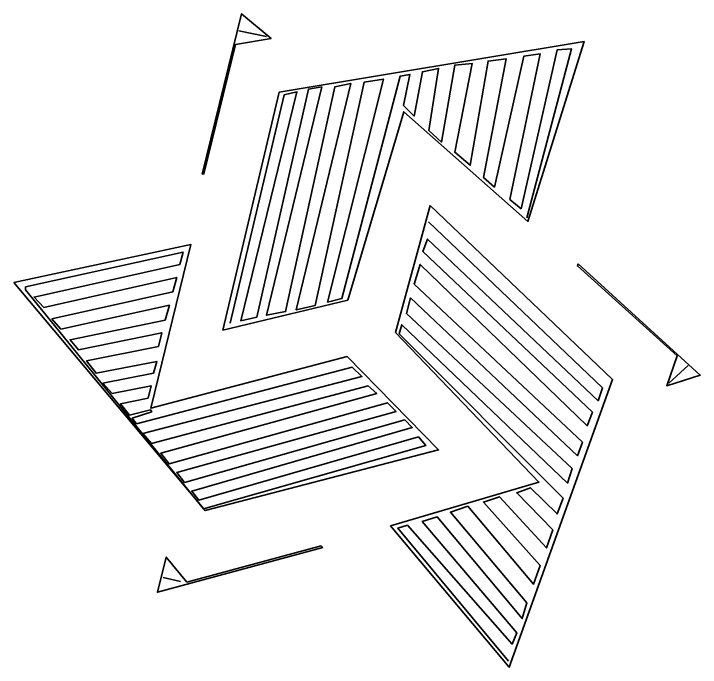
# Model space of a CAD drawing. Header units: millimetres. Extents: x 303.9 to 374.2, y -244.7 to -222.4.
# Drawn here: x 336.098 to 341.065, y -244.709 to -239.982 of the extents above; entities that cross this region are included whole.
import ezdxf

# ---------------------------------------------------------------- set-up
doc = ezdxf.new("R2010")
doc.units = ezdxf.units.MM
doc.header["$MEASUREMENT"] = 0
doc.layers.add('Bottom', color=7, linetype='Continuous', lineweight=0)

msp = doc.modelspace()

# ---------------------------------------------------------------- linework, layer by layer
at = {"layer": 'Bottom', "color": 18, "lineweight": 35, "true_color": 0x000000}
for p, q in [((337.7264, -240.107), (337.9272, -240.1476)), ((340.9766, -242.5262), (340.8373, -242.6544)), ((337.3052, -244.0889), (337.1798, -244.0606))]:
    msp.add_line(p, q, dxfattribs=at)
for points in [[(337.4617, -241.1424), (337.7466, -239.9824), (337.9601, -240.1605), (337.7033, -240.2038), (337.4742, -241.1406)], [(337.6119, -242.2713), (338.0193, -240.5491), (340.224, -240.1832), (339.8186, -241.484), (338.9195, -240.6908), (338.5149, -242.0538)], [(339.11, -241.3682), (338.8592, -242.289), (339.898, -243.3692), (338.8241, -243.6865), (339.6826, -244.7091), (340.4307, -242.6288)], [(336.098, -241.927), (337.4825, -243.5759), (339.1723, -243.1371), (338.5112, -242.4622), (337.0907, -242.836), (337.3799, -241.6515)], [(336.1836, -241.958), (337.3228, -241.7057), (337.2992, -241.7957), (336.2456, -242.0318), (336.3149, -242.107), (337.2771, -241.8901), (337.249, -241.9949), (336.374, -242.1897), (336.4389, -242.2635), (337.224, -242.0908), (337.193, -242.1985), (336.5053, -242.3402), (336.5658, -242.4125), (337.1694, -242.29), (337.1443, -242.389), (336.6248, -242.4937), (336.6942, -242.5822), (337.1339, -242.4966), (337.1089, -242.5822), (336.7429, -242.6545), (336.8093, -242.7283), (337.0926, -242.6737), (337.0705, -242.7622), (336.8698, -242.805), (336.9362, -242.8862), (337.0867, -242.8464), (337.097, -242.8611), (336.9554, -242.9083), (336.9864, -242.9482), (338.5476, -242.5394), (338.617, -242.6058), (337.0321, -243.019), (337.0941, -243.0898), (338.6627, -242.6737), (338.7247, -242.7283), (337.162, -243.1607), (337.2225, -243.2374), (338.8029, -242.7962), (338.8649, -242.8582), (337.2771, -243.3009), (337.3332, -243.3732), (338.9269, -242.9201), (338.9815, -242.9762), (337.3863, -243.4351), (337.4365, -243.5001), (339.0257, -243.0426), (339.0789, -243.1061), (337.4717, -243.563), (336.1836, -241.9782)], [(340.1808, -241.7914), (341.0651, -242.5954), (340.8226, -242.6735), (340.8968, -242.4567), (340.176, -241.8065)], [(338.3333, -243.8433), (337.1372, -244.1661), (337.2011, -243.9117), (337.3506, -244.0931), (338.3235, -243.831)]]:
    msp.add_lwpolyline(points, close=True, dxfattribs=at)
for points in [[(337.6632, -242.2216), (338.0548, -240.5688), (338.1472, -240.5472), (337.7406, -242.203), (337.858, -242.1763), (338.2299, -240.5271), (338.3263, -240.5118), (337.9275, -242.1632), (338.0646, -242.137), (338.4207, -240.5118), (338.5368, -240.4862), (338.1422, -242.1244), (338.2791, -242.0917), (338.6327, -240.4783), (338.7723, -240.4547), (338.369, -242.0678), (338.4719, -242.0425), (338.8947, -240.4337), (338.9648, -240.4216), (338.918, -240.6455), (338.9953, -240.7223), (339.0543, -240.4016), (339.1723, -240.378), (339.1015, -240.8266), (339.194, -240.9112), (339.2884, -240.3543), (339.4139, -240.3413), (339.2884, -240.984), (339.4006, -241.0784), (339.5304, -240.3248), (339.6606, -240.3083), (339.497, -241.167), (339.5756, -241.2358), (339.7882, -240.2894), (339.9062, -240.2717), (339.6875, -241.3254), (339.7685, -241.3932), (340.0295, -240.244), (340.134, -240.2371), (339.8098, -241.4582)], [(339.0982, -241.4863), (340.3584, -242.6875), (340.326, -242.7819), (339.0923, -241.6117), (339.0569, -241.7017), (340.2847, -242.8636), (340.2473, -242.9619), (339.0392, -241.7952), (338.9959, -241.9388), (340.2119, -243.082), (340.1764, -243.1793), (338.9698, -242.0372), (338.9388, -242.1513), (340.1371, -243.2709), (340.1056, -243.3771), (338.9054, -242.232), (338.8877, -242.2969), (340.0722, -243.4853), (340.0294, -243.6004), (339.8361, -243.4105), (339.7377, -243.4479), (339.9974, -243.7155), (339.9521, -243.8454), (339.6137, -243.4755), (339.4957, -243.5148), (339.9069, -243.9733), (339.8597, -244.109), (339.3835, -243.5443), (339.2576, -243.5876), (339.8105, -244.2428), (339.777, -244.3569), (339.1617, -243.621), (339.0539, -243.656), (339.7372, -244.4598), (339.7032, -244.5409), (338.9467, -243.6821), (338.8759, -243.7037), (339.6786, -244.6659)]]:
    msp.add_lwpolyline(points, dxfattribs=at)

doc.saveas('drawing.dxf')
